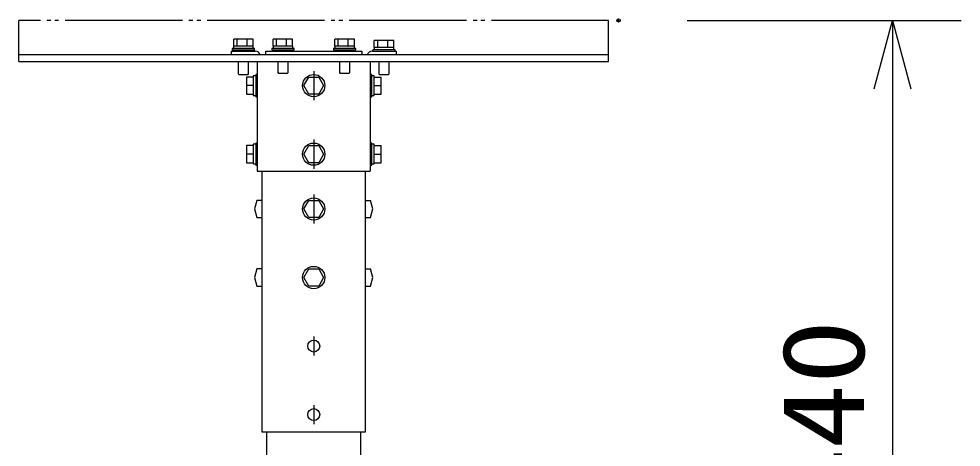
# Model space of a CAD drawing. Units: millimetres, scale not verified. Extents: x -63 to 63, y -57 to 57.
# Drawn here: x -26.95 to 0.56, y 21.44 to 33.95 of the extents above; entities that cross this region are included whole.
import ezdxf
from ezdxf.enums import TextEntityAlignment as Align

# ---------------------------------------------------------------- set-up
doc = ezdxf.new("R2010")
doc.units = ezdxf.units.MM
doc.header["$LTSCALE"] = 0.190236
doc.header["$PDMODE"] = 32
doc.header["$PDSIZE"] = 0.0951
doc.linetypes.add('LONG_CHAIN', pattern=[21, 18, -1, 1, -1])
doc.linetypes.add('LONG_DOUBLE_CHAIN', pattern=[21.8, 18, -1, 0.6, -0.6, 0.6, -1])
for name, color, linetype in [('0-0_GAIKEI', 1, 'Continuous'), ('0-1_TOUROKU', 3, 'Continuous'), ('0-2_MOJI1', 2, 'Continuous')]:
    doc.layers.add(name, color=color, linetype=linetype)
doc.styles.add('ＭＳ ゴシック', font='')
doc.styles.get('ＭＳ ゴシック').set_extended_font_data('MS Gothic')

# ---------------------------------------------------------------- blocks, each defined once
blk = doc.blocks.new('_OPEN30')
at = {"layer": '0-2_MOJI1', "color": 7}
blk.add_line((0, 0), (-1, 0), dxfattribs=at)
blk.add_lwpolyline([(-1, 0.26795), (0, 0), (-1, -0.26795)], dxfattribs=at)

msp = doc.modelspace()

# ---------------------------------------------------------------- linework, layer by layer
at = {"layer": '0-0_GAIKEI', "color": 7, "linetype": 'LONG_DOUBLE_CHAIN'}
msp.add_line((-26.9496, 32.7029), (-26.9496, 33.9041), dxfattribs=at)
at = {"layer": '0-0_GAIKEI'}
for p, q in [((-20.6774, 33.1583), (-20.6774, 33.3586)), ((-20.294, 33.3586), (-20.5786, 33.3586)), ((-20.294, 33.3586), (-20.294, 33.1583)), ((-20.1082, 33.3586), (-20.294, 33.3586)), ((-20.1082, 33.1583), (-20.1082, 33.3586)), ((-19.5262, 33.1583), (-19.5262, 33.3586)), ((-19.1428, 33.3586), (-19.4274, 33.3586)), ((-19.1428, 33.3586), (-19.1428, 33.1583)), ((-18.957, 33.3586), (-19.1428, 33.3586)), ((-18.957, 33.1583), (-18.957, 33.3586)), ((-17.7244, 33.1583), (-17.7244, 33.3586)), ((-17.3409, 33.3586), (-17.6255, 33.3586)), ((-17.3409, 33.3586), (-17.3409, 33.1583)), ((-17.1552, 33.3586), (-17.3409, 33.3586)), ((-17.1552, 33.1583), (-17.1552, 33.3586)), ((-16.5732, 33.1183), (-16.5732, 33.3185)), ((-16.1897, 33.3185), (-16.4743, 33.3185)), ((-16.1897, 33.3185), (-16.1897, 33.1183)), ((-16.004, 33.3185), (-16.1897, 33.3185)), ((-16.004, 33.1183), (-16.004, 33.3185)), ((-20.0724, 33.0833), (-20.7181, 33.0833)), ((-20.7181, 33.0833), (-20.7181, 33.0432)), ((-20.7181, 33.0432), (-20.7181, 33.0032)), ((-20.7181, 33.0432), (-20.0724, 33.0432)), ((-20.5794, 33.1583), (-20.5786, 33.1583)), ((-20.5786, 33.1583), (-20.5762, 33.1583)), ((-20.2963, 33.1583), (-20.5762, 33.1583)), ((-20.543, 33.0432), (-20.543, 33.0032)), ((-20.2963, 33.1583), (-20.294, 33.1583)), ((-20.294, 33.1583), (-20.2924, 33.1583)), ((-20.1098, 33.1583), (-20.2924, 33.1583)), ((-20.2427, 33.0032), (-20.2427, 33.0432)), ((-20.1098, 33.1583), (-20.1082, 33.1583)), ((-20.105, 33.1583), (-20.1082, 33.1583)), ((-20.105, 33.0833), (-20.105, 33.1583)), ((-20.0675, 33.0833), (-20.0724, 33.0833)), ((-20.0724, 33.0432), (-20.0675, 33.0432)), ((-20.0675, 33.0432), (-20.0675, 33.0833)), ((-20.0675, 33.0032), (-20.0675, 33.0432)), ((-18.9212, 33.0833), (-19.567, 33.0833)), ((-19.567, 33.0833), (-19.567, 33.0432)), ((-19.567, 33.0432), (-18.9212, 33.0432)), ((-19.4282, 33.1583), (-19.4274, 33.1583)), ((-19.4274, 33.1583), (-19.4251, 33.1583)), ((-19.1451, 33.1583), (-19.4251, 33.1583)), ((-19.3918, 33.0432), (-19.3918, 33.0032)), ((-19.1451, 33.1583), (-19.1428, 33.1583)), ((-19.1428, 33.1583), (-19.1413, 33.1583)), ((-18.9586, 33.1583), (-19.1413, 33.1583)), ((-19.0915, 33.0032), (-19.0915, 33.0432)), ((-18.9586, 33.1583), (-18.957, 33.1583)), ((-18.9538, 33.1583), (-18.957, 33.1583)), ((-18.9538, 33.0833), (-18.9538, 33.1583)), ((-18.9163, 33.0833), (-18.9212, 33.0833)), ((-18.9212, 33.0432), (-18.9163, 33.0432)), ((-18.9163, 33.0432), (-18.9163, 33.0833)), ((-17.1194, 33.0833), (-17.7651, 33.0833)), ((-17.7651, 33.0833), (-17.7651, 33.0432)), ((-17.7651, 33.0432), (-17.1194, 33.0432)), ((-17.6263, 33.1583), (-17.6255, 33.1583)), ((-17.6255, 33.1583), (-17.6232, 33.1583)), ((-17.3433, 33.1583), (-17.6232, 33.1583)), ((-17.5899, 33.0432), (-17.5899, 33.0032)), ((-17.3433, 33.1583), (-17.3409, 33.1583)), ((-17.3409, 33.1583), (-17.3394, 33.1583)), ((-17.1567, 33.1583), (-17.3394, 33.1583)), ((-17.2896, 33.0032), (-17.2896, 33.0432)), ((-17.1567, 33.1583), (-17.1552, 33.1583)), ((-17.152, 33.1583), (-17.1552, 33.1583)), ((-17.152, 33.0833), (-17.152, 33.1583)), ((-17.1144, 33.0833), (-17.1194, 33.0833)), ((-17.1194, 33.0432), (-17.1144, 33.0432)), ((-17.1144, 33.0432), (-17.1144, 33.0833)), ((-15.9682, 33.0432), (-16.6139, 33.0432)), ((-16.6139, 33.0432), (-16.6139, 33.0032)), ((-16.4752, 33.1183), (-16.4743, 33.1183)), ((-16.4743, 33.1183), (-16.472, 33.1183)), ((-16.1921, 33.1183), (-16.472, 33.1183)), ((-16.1921, 33.1183), (-16.1897, 33.1183)), ((-16.1897, 33.1183), (-16.1882, 33.1183)), ((-16.0055, 33.1183), (-16.1882, 33.1183)), ((-16.0055, 33.1183), (-16.004, 33.1183)), ((-16.0008, 33.1183), (-16.004, 33.1183)), ((-16.0008, 33.0432), (-16.0008, 33.1183)), ((-15.9632, 33.0432), (-15.9682, 33.0432)), ((-15.9632, 33.0032), (-15.9632, 33.0432)), ((-9.7318, 32.9031), (-26.9496, 32.9031)), ((-20.7432, 32.9031), (-20.7432, 33.0032)), ((-19.7422, 32.9031), (-19.7422, 33.0032)), ((-16.9393, 33.0032), (-16.9393, 32.9031)), ((-15.9382, 33.0032), (-15.9382, 32.9031)), ((-20.543, 32.7029), (-20.543, 32.3425)), ((-20.2427, 32.3425), (-20.2427, 32.7029)), ((-19.3918, 32.7029), (-19.3918, 32.3825)), ((-19.0915, 32.3825), (-19.0915, 32.7029)), ((-17.5899, 32.7029), (-17.5899, 32.3825)), ((-17.2896, 32.3825), (-17.2896, 32.7029)), ((-16.4387, 32.7029), (-16.4387, 32.3425)), ((-16.1384, 32.3425), (-16.1384, 32.7029)), ((-20.543, 32.3425), (-20.5179, 32.3175)), ((-20.2696, 32.3175), (-20.5179, 32.3175)), ((-20.3077, 32.2524), (-20.3077, 32.0022)), ((-20.1075, 32.2524), (-20.3077, 32.2524)), ((-20.2677, 32.3175), (-20.2696, 32.3175)), ((-20.2677, 32.3175), (-20.2427, 32.3425)), ((-20.1075, 32.29), (-20.1075, 32.2524)), ((-20.0325, 32.29), (-20.1075, 32.29)), ((-20.1075, 32.2504), (-20.1075, 32.2524)), ((-20.1075, 32.2504), (-20.1075, 32.0042)), ((-20.0325, 32.3275), (-20.0325, 32.0022)), ((-19.9924, 32.3275), (-20.0325, 32.3275)), ((-19.3918, 32.3825), (-19.3668, 32.3575)), ((-19.1184, 32.3575), (-19.3668, 32.3575)), ((-19.1165, 32.3575), (-19.1184, 32.3575)), ((-19.1165, 32.3575), (-19.0915, 32.3825)), ((-19.0937, 32.3825), (-19.0915, 32.3825)), ((-18.6297, 32.0021), (-18.4852, 32.2524)), ((-18.4852, 32.2524), (-18.1962, 32.2524)), ((-18.1962, 32.2524), (-18.0517, 32.0021)), ((-17.5899, 32.3825), (-17.5649, 32.3575)), ((-17.3166, 32.3575), (-17.5649, 32.3575)), ((-17.3146, 32.3575), (-17.3166, 32.3575)), ((-17.3146, 32.3575), (-17.2896, 32.3825)), ((-17.2919, 32.3825), (-17.2896, 32.3825)), ((-16.649, 32.3275), (-16.689, 32.3275)), ((-16.649, 31.6768), (-16.649, 32.3275)), ((-16.5739, 32.29), (-16.649, 32.29)), ((-16.5739, 32.2524), (-16.5739, 32.29)), ((-16.5739, 32.2524), (-16.3737, 32.2524)), ((-16.5739, 32.2524), (-16.5739, 32.2504)), ((-16.5739, 32.0042), (-16.5739, 32.2504)), ((-16.4387, 32.3425), (-16.4137, 32.3175)), ((-16.1653, 32.3175), (-16.4137, 32.3175)), ((-16.3737, 32.0021), (-16.3737, 32.2524)), ((-16.1634, 32.3175), (-16.1653, 32.3175)), ((-16.1635, 32.3175), (-16.1384, 32.3425)), ((-16.1407, 32.3425), (-16.1384, 32.3425)), ((-20.3077, 32.0022), (-20.3077, 31.7519)), ((-20.1075, 32.0022), (-20.3077, 32.0022)), ((-20.1075, 32.0022), (-20.1075, 32.0042)), ((-20.1075, 32.0001), (-20.1075, 32.0022)), ((-20.1075, 32.0001), (-20.1075, 31.754)), ((-20.0325, 32.0022), (-20.0325, 31.6768)), ((-18.4852, 31.7519), (-18.6297, 32.0021)), ((-18.0517, 32.0022), (-18.1962, 31.7519)), ((-16.5739, 32.0042), (-16.5739, 32.0021)), ((-16.5739, 32.0021), (-16.5739, 32.0001)), ((-16.5739, 32.0021), (-16.3737, 32.0021)), ((-16.5739, 31.7539), (-16.5739, 32.0001)), ((-16.3737, 31.7519), (-16.3737, 32.0021)), ((-20.3077, 31.7519), (-20.1075, 31.7519)), ((-20.1075, 31.7519), (-20.1075, 31.754)), ((-20.1075, 31.7519), (-20.1075, 31.7144)), ((-20.1075, 31.7144), (-20.0325, 31.7144)), ((-20.0325, 31.6768), (-19.9924, 31.6768)), ((-18.1962, 31.7519), (-18.4852, 31.7519)), ((-16.689, 31.6768), (-16.649, 31.6768)), ((-16.649, 31.7144), (-16.5739, 31.7144)), ((-16.5739, 31.7539), (-16.5739, 31.7519)), ((-16.5739, 31.7519), (-16.3737, 31.7519)), ((-16.5739, 31.7144), (-16.5739, 31.7519)), ((-20.0325, 30.2879), (-20.1075, 30.2879)), ((-20.1075, 30.2879), (-20.1075, 30.2503)), ((-19.9924, 30.3254), (-20.0325, 30.3254)), ((-20.0325, 30.3254), (-20.0325, 30.0001)), ((-16.649, 30.3254), (-16.689, 30.3254)), ((-16.649, 29.6748), (-16.649, 30.3254)), ((-16.5739, 30.2879), (-16.649, 30.2879)), ((-16.5739, 30.2503), (-16.5739, 30.2879)), ((-20.1075, 30.2503), (-20.3077, 30.2503)), ((-20.1075, 30.0001), (-20.3077, 30.0001)), ((-20.1075, 30.2483), (-20.1075, 30.2503)), ((-20.1075, 30.2483), (-20.1075, 30.0021)), ((-20.1075, 29.998), (-20.1075, 29.7519)), ((-20.0325, 30.0001), (-20.0325, 29.6748)), ((-18.6297, 30.0001), (-18.4852, 30.2503)), ((-18.4852, 29.7498), (-18.6297, 30.0001)), ((-18.4852, 30.2503), (-18.1962, 30.2503)), ((-18.1962, 30.2503), (-18.0517, 30.0001)), ((-18.0517, 30.0001), (-18.1962, 29.7498)), ((-16.5739, 30.2503), (-16.5739, 30.2483)), ((-16.5739, 30.2503), (-16.3737, 30.2503)), ((-16.5739, 30.0021), (-16.5739, 30.2483)), ((-16.5739, 30.0001), (-16.5739, 29.998)), ((-16.5739, 29.7519), (-16.5739, 29.998)), ((-20.3077, 29.7498), (-20.1075, 29.7498)), ((-20.1075, 29.7498), (-20.1075, 29.7519)), ((-20.1075, 29.7498), (-20.1075, 29.7123)), ((-20.1075, 29.7123), (-20.0325, 29.7123)), ((-18.1962, 29.7498), (-18.4852, 29.7498)), ((-16.5739, 29.7519), (-16.5739, 29.7498)), ((-20.0325, 29.6748), (-19.9924, 29.6748)), ((-16.689, 29.6748), (-16.649, 29.6748)), ((-19.9981, 28.6487), (-20.0704, 28.3984)), ((-19.8547, 28.6487), (-19.9982, 28.6487)), ((-18.6297, 28.3984), (-18.4852, 28.6487)), ((-18.4852, 28.6487), (-18.1962, 28.6487)), ((-18.1962, 28.6487), (-18.0517, 28.3984)), ((-16.8266, 28.6487), (-16.6833, 28.6487)), ((-16.611, 28.3984), (-16.6833, 28.6487)), ((-20.0704, 28.3984), (-19.9981, 28.1482)), ((-18.4852, 28.1482), (-18.6297, 28.3984)), ((-18.0517, 28.3984), (-18.1962, 28.1482)), ((-16.6833, 28.1482), (-16.611, 28.3984)), ((-19.9982, 28.1482), (-19.8547, 28.1482)), ((-18.1962, 28.1482), (-18.4852, 28.1482)), ((-16.8266, 28.1482), (-16.6833, 28.1482)), ((-19.9981, 26.6466), (-20.0704, 26.3964)), ((-19.8547, 26.6466), (-19.9982, 26.6466)), ((-18.6297, 26.3964), (-18.4852, 26.6466)), ((-18.4852, 26.6466), (-18.1962, 26.6466)), ((-18.1962, 26.6466), (-18.0517, 26.3964)), ((-16.8266, 26.6466), (-16.6833, 26.6466)), ((-16.611, 26.3964), (-16.6833, 26.6466)), ((-20.0704, 26.3964), (-19.9982, 26.1461)), ((-19.9982, 26.1461), (-19.8547, 26.1461)), ((-18.4852, 26.1461), (-18.6297, 26.3964)), ((-18.1962, 26.1461), (-18.4852, 26.1461)), ((-18.0517, 26.3964), (-18.1962, 26.1461)), ((-16.8266, 26.1461), (-16.6833, 26.1461)), ((-16.6832, 26.1461), (-16.611, 26.3964))]:
    msp.add_line(p, q, dxfattribs=at)
at = {"layer": '0-0_GAIKEI', "color": 7}
for p, q in [((-26.9496, 32.7029), (-9.7318, 32.7029)), ((-16.689, 32.7029), (-16.689, 29.4996)), ((-19.8547, 29.4996), (-19.8547, 21.8917)), ((-19.7171, 21.8917), (-19.7171, 20.8406)), ((-16.9643, 20.8406), (-16.9643, 21.8917))]:
    msp.add_line(p, q, dxfattribs=at)
at = {"layer": '0-0_GAIKEI', "linetype": 'LONG_CHAIN'}
for p, q in [((-18.3407, 32.4276), (-18.3407, 31.5767)), ((-18.3407, 30.4255), (-18.3407, 29.5747)), ((-18.3407, 28.8239), (-18.3407, 27.973)), ((-18.3407, 24.6696), (-18.3407, 24.119)), ((-18.3407, 22.6675), (-18.3407, 22.117))]:
    msp.add_line(p, q, dxfattribs=at)
at = {"layer": '0-0_GAIKEI', "color": 7, "linetype": 'LONG_DOUBLE_CHAIN'}
msp.add_lwpolyline([(-9.7318, 32.7029), (-9.7318, 33.9041), (-26.9496, 33.9041)], dxfattribs=at)
at = {"layer": '0-0_GAIKEI'}
for points in [[(-20.5786, 33.1583), (-20.5786, 33.3586), (-20.6774, 33.3586)], [(-19.4274, 33.1583), (-19.4274, 33.3586), (-19.5262, 33.3586)], [(-17.6255, 33.1583), (-17.6255, 33.3586), (-17.7244, 33.3586)], [(-16.4743, 33.1183), (-16.4743, 33.3185), (-16.5732, 33.3185)], [(-20.5794, 33.1583), (-20.6806, 33.1583), (-20.6806, 33.0833)], [(-19.4282, 33.1583), (-19.5294, 33.1583), (-19.5294, 33.0833)], [(-17.6263, 33.1583), (-17.7275, 33.1583), (-17.7275, 33.0833)], [(-16.4752, 33.1183), (-16.5764, 33.1183), (-16.5764, 33.0432)], [(-20.7432, 33.0032), (-20.593, 33.0032), (-20.0424, 33.0032)], [(-19.7422, 33.0032), (-19.592, 33.0032), (-17.0894, 33.0032), (-16.9393, 33.0032)], [(-16.6389, 33.0032), (-16.0884, 33.0032), (-15.9382, 33.0032)], [(-20.3077, 30.2503), (-20.3077, 30.0001), (-20.3077, 29.7498)], [(-20.1075, 29.998), (-20.1075, 30.0001), (-20.1075, 30.0021)], [(-16.5739, 29.7498), (-16.3737, 29.7498), (-16.3737, 30.0001), (-16.3737, 30.2503)], [(-16.5739, 30.0021), (-16.5739, 30.0001), (-16.3737, 30.0001)], [(-16.649, 29.7123), (-16.5739, 29.7123), (-16.5739, 29.7498)]]:
    msp.add_lwpolyline(points, dxfattribs=at)
at = {"layer": '0-0_GAIKEI', "color": 7}
for points in [[(-19.9924, 32.7029), (-19.9924, 29.4996), (-16.689, 29.4996)], [(-19.8547, 21.8917), (-16.8266, 21.8917), (-16.8266, 29.4996)]]:
    msp.add_lwpolyline(points, dxfattribs=at)
at = {"layer": '0-0_GAIKEI'}
for centre, radius in [((-18.3407, 32.0022), 0.3253), ((-18.3407, 30.0001), 0.3253), ((-18.3407, 28.3984), 0.3253), ((-18.3407, 26.3964), 0.3253), ((-18.3407, 24.3943), 0.1752), ((-18.3407, 22.3922), 0.1752)]:
    msp.add_circle(centre, radius, dxfattribs=at)
for centre, start, end in [((-20.0424, 32.853), 19.46037, 89.99998), ((-16.6389, 32.853), 89.99998, 160.53955)]:
    msp.add_arc(centre, 0.1502, start, end, dxfattribs=at)
at = {"layer": '0-1_TOUROKU'}
for p, q in [((-7.4411, 33.9041), (0.559, 33.9041)), ((-1.4411, 31.9041), (-1.4411, 12.9037))]:
    msp.add_line(p, q, dxfattribs=at)
at = {"layer": '0-2_MOJI1', "color": 7}
msp.add_point((-9.4411, 33.9041), dxfattribs=at)

# ---------------------------------------------------------------- block references
at = {"layer": '0-1_TOUROKU', "xscale": 2, "yscale": 2, "rotation": 90}
msp.add_blockref('_OPEN30', (-1.4411, 33.9041), dxfattribs=at)

# ---------------------------------------------------------------- texts
at = {"layer": '0-1_TOUROKU', "style": 'ＭＳ ゴシック', "width": 1.15}
msp.add_text('440', height=2.406, rotation=90, dxfattribs=at).set_placement((-1.5506, 19.5168), align=Align.BOTTOM_LEFT)

doc.saveas('drawing.dxf')
